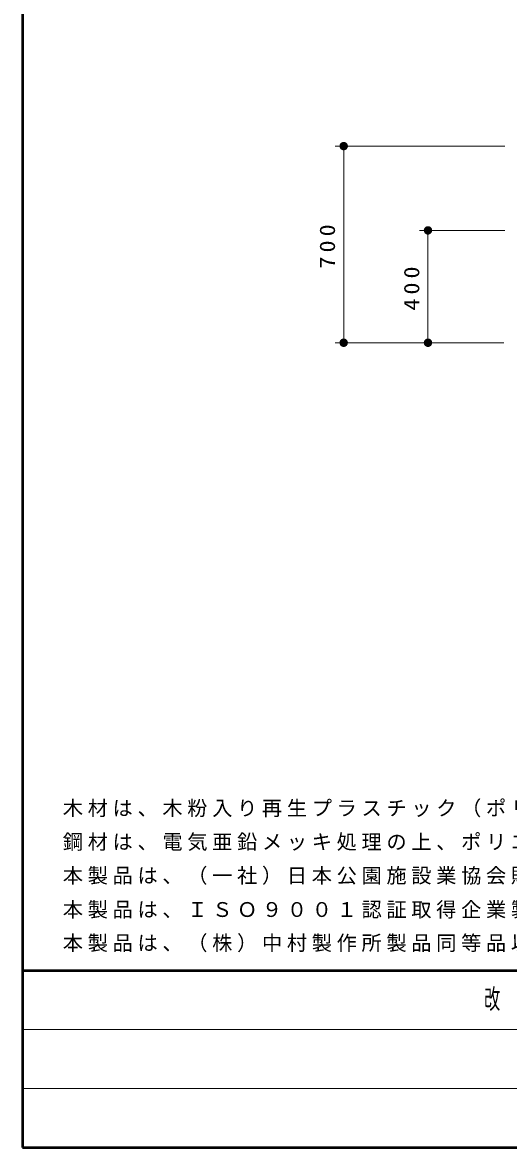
# Model space of a CAD drawing. Units: millimetres on the paper, with parts at other scales. Extents: x -385 to 0, y 0 to 267.
# Drawn here: x -385 to -327.4, y 0 to 133.5 of the extents above; entities that cross this region are included whole.
import ezdxf

# ---------------------------------------------------------------- set-up
doc = ezdxf.new("R2010")
doc.units = ezdxf.units.MM
doc.layers.add('LY_1', color=7, linetype='Continuous', lineweight=25)
doc.layers.add('LY_2', color=7, linetype='Continuous', lineweight=13)
doc.styles.add('ＭＳ ゴシック', font='')
doc.styles.get('ＭＳ ゴシック').set_extended_font_data('MS Gothic')

# ---------------------------------------------------------------- blocks, each defined once
blk = doc.blocks.new('filled_dot')
at = {"color": 0, "linetype": 'Continuous', "lineweight": -2, "const_width": 1.25}
blk.add_lwpolyline([(-0.625, 0, 1), (0.625, 0, 1)], format="xyb", close=True, dxfattribs=at)

msp = doc.modelspace()

# ---------------------------------------------------------------- linework, layer by layer
at = {"layer": 'LY_1', "lineweight": 13}
for p, q in [((-327.801, 118.831), (-347.901, 118.831)), ((-346.901, 95.497), (-346.901, 118.831)), ((-327.801, 108.831), (-337.901, 108.831)), ((-336.901, 95.497), (-336.901, 108.831)), ((-327.901, 95.497), (-347.901, 95.497)), ((-327.901, 95.497), (-337.901, 95.497))]:
    msp.add_line(p, q, dxfattribs=at)
at = {"layer": 'LY_2', "lineweight": 50}
for p, q in [((-385, 267), (-385, 0)), ((-385, 21), (0, 21)), ((-385, 0), (0, 0))]:
    msp.add_line(p, q, dxfattribs=at)
at = {"layer": 'LY_2'}
for p, q in [((-385, 14), (-243.5, 14)), ((-385, 7), (-243.5, 7))]:
    msp.add_line(p, q, dxfattribs=at)

# ---------------------------------------------------------------- block references
at = {"layer": 'LY_1', "lineweight": 13, "xscale": 0.4, "yscale": 0.4}
for p, rotation in [((-346.901, 118.831), 270), ((-336.901, 108.831), 270), ((-346.901, 95.497), 90), ((-336.901, 95.497), 90)]:
    msp.add_blockref('filled_dot', p, dxfattribs=dict(at, rotation=rotation))

# ---------------------------------------------------------------- texts
at = {"layer": 'LY_1', "char_height": 1.833, "attachment_point": 8, "rotation": 90, "style": 'ＭＳ ゴシック'}
for s, insert in [('\\T1.33;\\W1.15;700', (-347.901, 107.164)), ('\\T1.33;\\W1.15;400', (-337.901, 102.164))]:
    msp.add_mtext(s, dxfattribs=dict(at, insert=insert))
at = {"layer": 'LY_1', "char_height": 1.76, "attachment_point": 7, "style": 'ＭＳ ゴシック'}
for s, insert in [('\\T1.23;木材は、木粉入り再生プラスチック（ポリプロピレン系・色：サンディーブラウン）とし、「再生有機系建材認定基準」適合品とする。', (-380.22, 39.164)), ('\\T1.23;鋼材は、電気亜鉛メッキ処理の上、ポリエステル樹脂粉体塗装（ダークグレー）仕上げとする。', (-380.22, 35.164)), ('\\T1.23;本製品は、（一社）日本公園施設業協会賠償責任保険加入製品とする。', (-380.22, 31.164)), ('\\T1.23;本製品は、ＩＳＯ９００１認証取得企業製品とする。', (-380.22, 27.164)), ('\\T1.23;本製品は、（株）中村製作所製品同等品以上とする。', (-380.22, 23.164))]:
    msp.add_mtext(s, dxfattribs=dict(at, insert=insert))
at = {"layer": 'LY_2', "color": 4, "insert": (-330.25, 17.5), "char_height": 2.346, "attachment_point": 4, "style": 'ＭＳ ゴシック'}
msp.add_mtext('\\T1.64;\\W0.6;改\u3000\u3000訂\u3000\u3000事\u3000\u3000項', dxfattribs=at)

doc.saveas('drawing.dxf')
